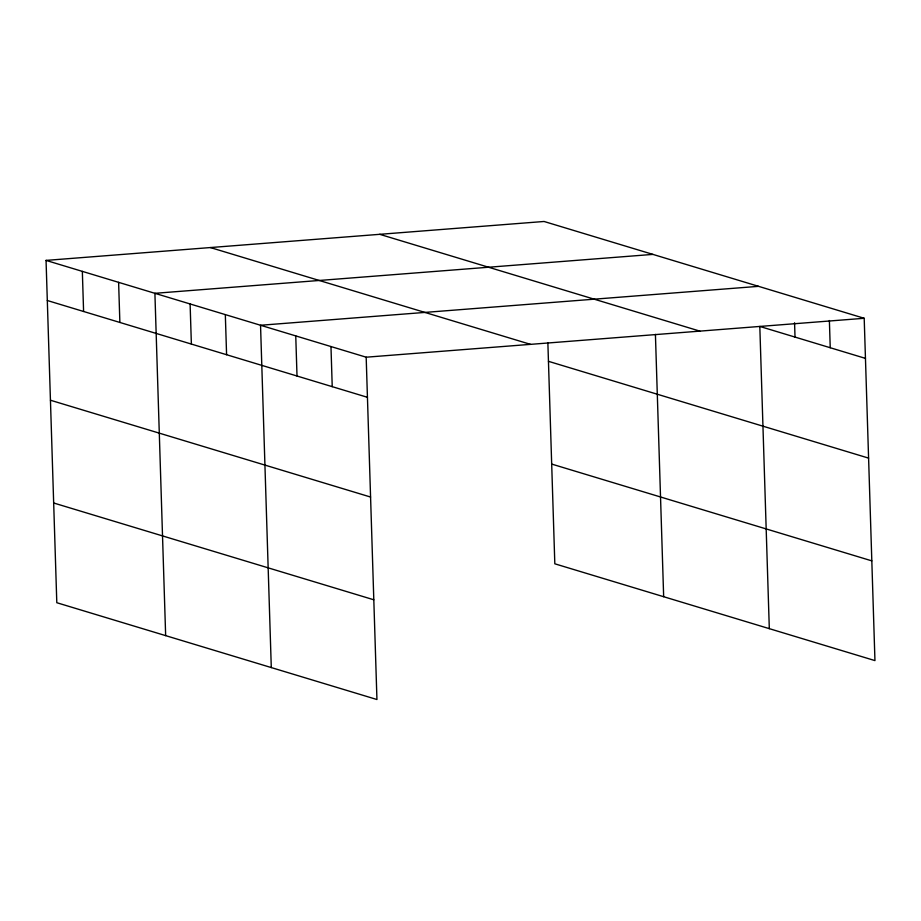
<?xml version="1.0" encoding="UTF-8"?>
<svg xmlns="http://www.w3.org/2000/svg" width="921" height="921" viewBox="0 0 921 921"><rect width="100%" height="100%" fill="white"/><g stroke="black" fill="none" stroke-linecap="round" stroke-linejoin="round"><path stroke-width="1.38" d="M46.05 260.401L366.178 357.198L376.942 699.523L56.803 602.714L46.05 260.401L544.058 221.477L864.197 318.286L874.95 660.599L554.822 563.802L547.868 342.796M652.908 254.392L154.901 293.315L165.653 635.628M758.547 286.339L260.539 325.263L271.292 667.575M366.178 357.198L864.197 318.286M865.452 358.384L759.813 326.437L769.311 628.652M379.717 234.325L699.845 331.123M210.391 247.553L530.531 344.362M548.456 361.32L868.584 458.117M47.305 300.511L367.444 397.308M551.679 464.069L871.819 560.866M50.448 400.232L370.576 497.041M53.671 502.993L373.811 599.79M829.384 320.52L830.235 347.735M794.57 322.764L795.019 337.086M655.418 334.392L663.661 596.704M330.973 346.549L332.228 386.659M295.756 335.912L297.011 376.01M225.323 314.614L226.589 354.712M190.106 303.965L191.372 344.063M118.613 282.344L119.868 322.442M82.337 271.373L83.592 311.471"/></g></svg>
